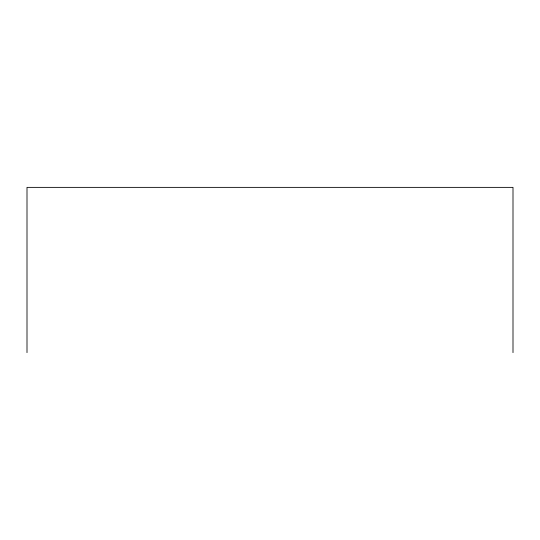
<?xml version="1.0" encoding="UTF-8"?>
<svg xmlns="http://www.w3.org/2000/svg" width="540" height="540" viewBox="0 0 540 540"><rect width="100%" height="100%" fill="white"/><g stroke="black" fill="none" stroke-linecap="round" stroke-linejoin="round"><path stroke-width="0.81" d="M513 352.627L513 187.373L27 187.373L27 352.627"/></g></svg>
